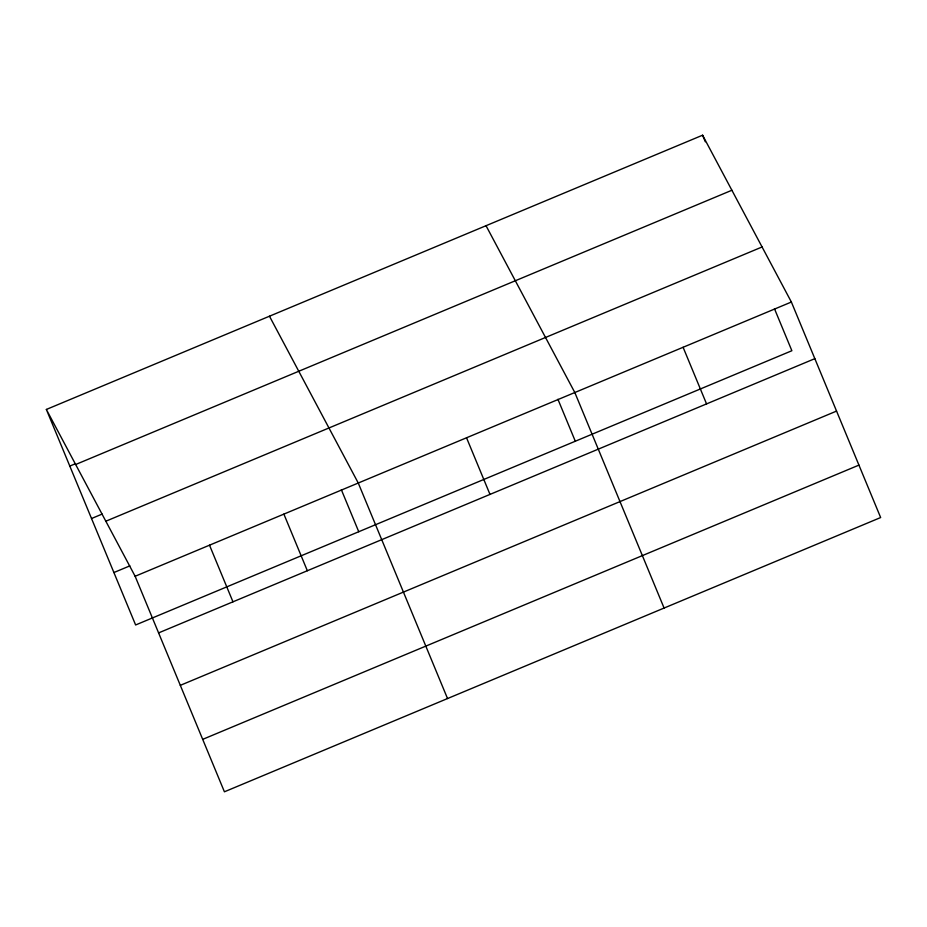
<?xml version="1.0" encoding="UTF-8"?>
<svg xmlns="http://www.w3.org/2000/svg" width="927" height="927" viewBox="0 0 927 927"><rect width="100%" height="100%" fill="white"/><g stroke="black" fill="none" stroke-linecap="round" stroke-linejoin="round"><path stroke-width="1.39" d="M46.35 409.456L702.585 135.203L791.38 302.028L880.65 517.544L224.415 791.797L135.133 576.27L46.35 409.456L135.62 624.972L791.867 350.73L774.485 308.784M69.803 466.084L75.122 463.859M75.655 464.508L731.89 190.255M91.53 518.517L102.155 514.079M105.84 521.217L762.075 246.976M113.905 572.538L129.838 565.876M135.133 576.27L791.38 302.028M158.598 632.898L814.833 358.656M180.313 685.343L836.548 411.09M202.689 739.364L858.935 465.111M486.026 225.701L574.821 392.527L664.091 608.054M269.467 316.211L358.262 483.025L447.532 698.552M702.585 135.203L705.32 141.785M683.095 347.277L706.559 403.905M557.927 399.282L575.308 441.229M466.536 437.776L489.989 494.404M341.368 489.78L358.749 531.727M283.882 514.114L307.347 570.742M209.514 545.192L232.967 601.82"/></g></svg>
